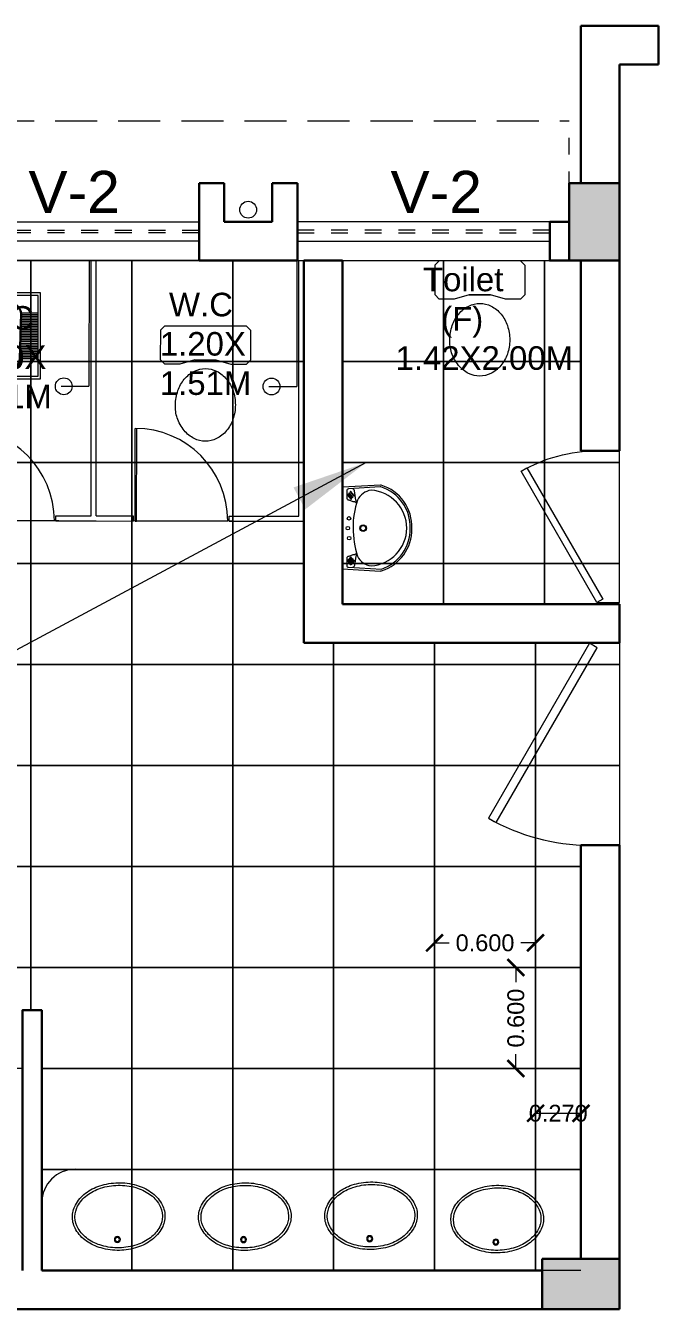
# Model space of a CAD drawing. Header units: millimetres. Extents: x 1898 to 3725, y 783 to 1532.
# Drawn here: x 2933.53 to 2937.29, y 1011.93 to 1019.56 of the extents above; entities that cross this region are included whole.
import ezdxf

# ---------------------------------------------------------------- set-up
doc = ezdxf.new("R2010")
doc.units = ezdxf.units.MM
for name, pattern in [('CENTER2', [1.125, 0.75, -0.125, 0.125, -0.125]), ('DASHED', [0.75, 0.5, -0.25]), ('DASHED2', [0.375, 0.25, -0.125])]:
    doc.linetypes.add(name, pattern=pattern)
doc.layers.get('0').update_dxf_attribs({"lineweight": 20})
doc.layers.get('Defpoints').update_dxf_attribs({"lineweight": 15})
for name, color, linetype, lineweight in [('COL HATCH', 253, 'Continuous', 13), ('Column', 251, 'Continuous', 30), ('CUBICAL TOILET', 5, 'Continuous', 15), ('DIM', 6, 'Continuous', 18), ('dim.1', 6, 'Continuous', 18), ('Door', 54, 'Continuous', 18), ('Fixture', 44, 'Continuous', 13), ('PROJ.', 30, 'DASHED2', 15), ('TEXT', 7, 'Continuous', 15), ('Text-1', 240, 'Continuous', 15), ('Tiles', 25, 'Continuous', 9), ('Ventilator', 4, 'DASHED', 18), ('Wall', 7, 'Continuous', 30), ('Window-Wall', 7, 'Continuous', 18)]:
    doc.layers.add(name, color=color, linetype=linetype, lineweight=lineweight)
doc.styles.add('L120', font='arial.ttf', dxfattribs={"height": 0.6})
doc.styles.add('Tabrej', font='arial.ttf')
doc.dimstyles.new('DIMEN', dxfattribs={"dimtxt": 0.3, "dimasz": 0.25, "dimexe": 0.18, "dimexo": 0.0625, "dimgap": 0.09, "dimtad": 0, "dimdec": 3, "dimzin": 0, "dimdsep": 46, "dimtxsty": 'Tabrej', "dimcen": 0, "dimclrd": 256, "dimclre": 256, "dimclrt": 7, "dimadec": 0, "dimazin": 0, "dimtfac": 1, "dimtdec": 3, "dimtofl": 0, "dimtmove": 0, "dimatfit": 1, "dimfxl": 0, "dimtolj": 1, "dimtzin": 0, "dimlwd": -1, "dimlwe": -1, "dimarcsym": 0})
doc.dimstyles.new('Tabrej', dxfattribs={"dimtxt": 4, "dimasz": 0.45, "dimexe": 0.18, "dimexo": 0.0625, "dimgap": 0.09, "dimtad": 0, "dimdec": 3, "dimzin": 0, "dimdsep": 46, "dimtxsty": 'Tabrej', "dimcen": 0, "dimclrd": 256, "dimclre": 256, "dimclrt": 7, "dimaunit": 1, "dimadec": 3, "dimazin": 0, "dimtfac": 1, "dimtdec": 3, "dimtofl": 0, "dimtmove": 0, "dimatfit": 3, "dimfxl": 0, "dimtolj": 1, "dimtzin": 0, "dimlwd": -1, "dimlwe": -1, "dimarcsym": 0})

# ---------------------------------------------------------------- blocks, each defined once
blk = doc.blocks.new('*U18')
for p, q in [((0, 0), (0, 6)), ((40, 0), (40, 6))]:
    blk.add_line(p, q)
blk.add_lwpolyline([(0, 0), (34.64, -20), (35.52, -18.48), (0.88, 1.52)], close=True)
blk.add_arc((0, 0), 40, 330, 360)
blk = doc.blocks.new('Door')
at = {"layer": 'Door'}
blk.add_line((0, 0.1799), (1.1994, 0.1799), dxfattribs=at)
at = {"layer": 'Door', "xscale": 0.0299845412869386, "yscale": 0.0299845412869386, "zscale": 0.0299845412869386}
blk.add_blockref('*U18', (0, 0), dxfattribs=at)
blk = doc.blocks.new('RH 1200')
for p, q in [((20.99, 0), (20.99, 43.31)), ((21.65, 0), (21.65, 43.31)), ((-21.65, 0), (21.65, 0)), ((21.65, 0), (20.99, 0))]:
    blk.add_line(p, q)
at = {"extrusion": (0, 0, -1)}
blk.add_ellipse((21.65, 0), major_axis=(-30.62, 30.62), ratio=1, start_param=5.497787, end_param=7.068583, dxfattribs=at)
blk = doc.blocks.new('GHH')
at = {"layer": 'Door', "ltscale": 20}
blk.add_line((3289.6968, -299.1032), (3289.6968, -299.8532), dxfattribs=at)
at = {"layer": 'Door', "ltscale": 20, "xscale": 0.015874999996413, "yscale": 0.015874999996413, "zscale": 0.015874999996413, "rotation": 270}
blk.add_blockref('RH 1200', (3289.6968, -299.4787), dxfattribs=at)
blk = doc.blocks.new('RSA CL6')
for p, q in [((5.51, 3.48), (5.51, 7.28)), ((5.91, 3.47), (5.91, 7.28)), ((6.3, 3.46), (6.3, 7.28)), ((6.69, 3.45), (6.69, 7.28)), ((7.09, 3.44), (7.09, 7.28)), ((7.48, 3.43), (7.48, 7.28)), ((7.87, 3.42), (7.87, 7.28)), ((8.27, 3.41), (8.27, 7.28)), ((8.66, 3.4), (8.66, 7.28)), ((9.06, 3.39), (9.06, 7.28)), ((9.45, 3.38), (9.45, 7.28)), ((9.84, 3.37), (9.84, 7.28)), ((10.24, 3.36), (10.24, 7.28)), ((10.63, 3.35), (10.63, 7.28)), ((11.02, 3.34), (11.02, 7.28)), ((11.42, 3.33), (11.42, 7.28)), ((11.81, 3.32), (11.81, 7.28)), ((12.2, 3.31), (12.2, 7.28)), ((12.6, 3.31), (12.6, 7.28)), ((12.99, 3.3), (12.99, 7.28)), ((13.39, 3.29), (13.39, 7.28)), ((13.78, 3.28), (13.78, 7.28)), ((14.17, 3.27), (14.17, 7.28)), ((14.57, 3.26), (14.57, 7.28)), ((14.96, 3.25), (14.96, 7.28)), ((15.35, 3.24), (15.35, 7.28)), ((15.75, 3.23), (15.75, 7.28)), ((16.14, 3.22), (16.14, 7.28)), ((16.14, 7.28), (16.14, 3.22)), ((5.51, -7.28), (5.51, -3.47)), ((5.91, -7.28), (5.91, -3.45)), ((6.3, -7.28), (6.3, -3.44)), ((6.69, -7.28), (6.69, -3.43)), ((7.09, -7.28), (7.09, -3.42)), ((7.48, -7.28), (7.48, -3.41)), ((7.87, -7.28), (7.87, -3.4)), ((8.27, -7.28), (8.27, -3.39)), ((8.66, -7.28), (8.66, -3.38)), ((9.06, -7.28), (9.06, -3.37)), ((9.45, -7.28), (9.45, -3.36)), ((9.84, -7.28), (9.84, -3.34)), ((10.24, -7.28), (10.24, -3.33)), ((10.63, -7.28), (10.63, -3.32)), ((11.02, -7.28), (11.02, -3.31)), ((11.42, -7.28), (11.42, -3.3)), ((11.81, -7.28), (11.81, -3.29)), ((12.2, -7.28), (12.2, -3.28)), ((12.6, -7.28), (12.6, -3.27)), ((12.99, -7.28), (12.99, -3.26)), ((13.39, -7.28), (13.39, -3.24)), ((13.78, -7.28), (13.78, -3.23)), ((14.17, -7.28), (14.17, -3.22)), ((14.57, -7.28), (14.57, -3.21)), ((14.96, -7.28), (14.96, -3.2)), ((15.35, -7.28), (15.35, -3.19)), ((15.75, -7.28), (15.75, -3.18)), ((16.14, -3.17), (16.14, -7.28)), ((16.14, -7.28), (16.14, -3.17))]:
    blk.add_line(p, q)
for points in [[(0.79, 7.87), (20.87, 7.87), (20.87, -7.87), (0.79, -7.87)], [(1.38, 7.28), (20.28, 7.28), (20.28, -7.28), (1.38, -7.28)]]:
    blk.add_lwpolyline(points, close=True)
for points in [[(5.51, 3.48), (16.14, 3.22, -0.899983), (16.14, -3.17), (5.54, -3.47, -0.799392)], [(5.53, 3.28), (16.13, 3.02, -0.897689), (16.12, -2.97), (5.56, -3.27, -0.793494), (5.53, 3.28)]]:
    blk.add_lwpolyline(points, format="xyb", close=True)
blk.add_lwpolyline([(0.79, -0.59), (0, -0.59), (0, 0.59), (0.79, 0.59)])
blk = doc.blocks.new('ENGLISH SHEET')
at = {"layer": 'Fixture'}
for p, q in [((4663.7984, 251.204), (4663.773, 251.1785)), ((4663.9763, 251.204), (4663.7984, 251.204)), ((4664.0017, 251.1785), (4663.9763, 251.204)), ((4663.773, 251.1785), (4663.773, 250.6958)), ((4664.0017, 251.0896), (4664.0017, 251.1785)), ((4663.9763, 251.0007), (4664.0017, 251.0896)), ((4663.9763, 250.8737), (4663.9763, 251.0007)), ((4663.9763, 251.0007), (4663.9763, 250.8737)), ((4664.0017, 250.7847), (4663.9763, 250.8737)), ((4664.0017, 250.6958), (4664.0017, 250.7847)), ((4663.773, 250.6958), (4663.7984, 250.6704)), ((4663.7984, 250.6704), (4663.9763, 250.6704)), ((4663.9763, 250.6704), (4664.0017, 250.6958))]:
    blk.add_line(p, q, dxfattribs=at)
blk.add_lwpolyline([(4664.459, 250.9372, 0.117036), (4664.4433, 251.0034, 0.104338), (4664.3958, 251.0629, 0.09029), (4664.3208, 251.1047, 0.09898), (4664.2431, 251.115, 0.08237), (4664.1586, 251.101, 0.09029), (4664.0904, 251.0629, 0.104338), (4664.0428, 251.0034, 0.117036), (4664.0271, 250.9372, 0.117036), (4664.0428, 250.8709, 0.104338), (4664.0904, 250.8114, 0.09029), (4664.1586, 250.7733, 0.08237), (4664.2431, 250.7593, 0.08237), (4664.3275, 250.7733, 0.09029), (4664.3958, 250.8114, 0.104338), (4664.4433, 250.8709, 0.117036)], format="xyb", close=True, dxfattribs=at)
blk = doc.blocks.new('VENTILATOR')
at = {"layer": 'Ventilator', "ltscale": 0.02}
for p, q in [((-0.18, -1.5), (-0.18, 0)), ((-0.165, 0), (-0.165, -1.5))]:
    blk.add_line(p, q, dxfattribs=at)
at = {"layer": 'Window-Wall'}
for p, q in [((-0.23, 0), (0, 0)), ((-0.23, -1.5), (-0.23, 0)), ((-0.115, 0), (-0.115, -1.5)), ((0, 0), (0, -1.5)), ((-0.23, -1.5), (0, -1.5))]:
    blk.add_line(p, q, dxfattribs=at)
blk = doc.blocks.new('RSA BASIN 2')
for points in [[(10.67, -8.12, 0.12976), (9.97, -5.22, 0.106426), (7.61, -2.47, 0.084431), (4.27, -0.72, 0.073534), (0, 0, 0.073534), (-4.29, -0.55, 0.084431), (-7.7, -2.16, 0.106426), (-10.17, -4.82, 0.12976), (-10.98, -7.69, 0.12976), (-10.28, -10.59, 0.106426), (-7.92, -13.34, 0.084431), (-4.58, -15.09, 0.073534), (-0.31, -15.81, 0.073534), (3.98, -15.26, 0.084431), (7.39, -13.64, 0.106426), (9.85, -10.99, 0.12976)], [(10.08, -7.9, 0.119977), (9.45, -5.5, 0.106426), (7.25, -2.94, 0.084431), (4.08, -1.28, 0.073534), (-0.01, -0.59, 0.073534), (-4.13, -1.12, 0.084431), (-7.36, -2.65, 0.106426), (-9.66, -5.12, 0.12976), (-10.39, -7.7, 0.009633), (-10.39, -7.9, 0.119977), (-9.76, -10.31, 0.106426), (-7.57, -12.87, 0.084431), (-4.4, -14.53, 0.073534), (-0.3, -15.22, 0.073534), (3.82, -14.69, 0.084431), (7.05, -13.16, 0.106426), (9.35, -10.69, 0.12976), (10.08, -8.11, 0.009633)]]:
    blk.add_lwpolyline(points, format="xyb", close=True)
for radius in [0.7, 0.479]:
    blk.add_circle((-0.47, -2.53), radius)
blk = doc.blocks.new('RSA BASIN 9')
for points in [[(-0.1, -16.2, 0.340881), (10.04, -9, 0.074195), (10.06, -8.89), (9.53, 0), (-9.54, 0), (-10.02, -8.77, 0.082611), (-9.96, -9.15, 0.330812), (-0.1, -16.2)], [(0, -15.03, 0.391482), (8.86, -6.67, 0.252869), (6.53, -3.51, 0.087242), (0.02, -2.46, 0.079484), (-6.53, -3.51, 0.2542), (-8.82, -6.67, 0.39026), (0, -15.03)], [(-8.57, -1.96, -0.907437), (-8.45, -1.81), (-7.52, -2.57, -0.907437), (-7.64, -2.72)], [(-8.2, -1.64, -0.907437), (-8.07, -1.49), (-7.14, -2.25, -0.907437), (-7.27, -2.4)], [(-7.82, -1.32, -0.907437), (-7.7, -1.17), (-6.77, -1.93, -0.907437), (-6.89, -2.08)], [(7.82, -1.32, 0.907437), (7.7, -1.17), (6.77, -1.93, 0.907437), (6.89, -2.08)], [(8.2, -1.64, 0.907437), (8.07, -1.49), (7.14, -2.25, 0.907437), (7.27, -2.4)], [(8.57, -1.96, 0.907437), (8.45, -1.81), (7.52, -2.57, 0.907437), (7.64, -2.72)]]:
    blk.add_lwpolyline(points, format="xyb", close=True)
for points in [[(-5.93, -3.31), (-6.16, -2.95, -0.183787), (-6.22, -2.68, 0.126662), (-6.25, -2.43), (-6.59, -1.44, 0.35453), (-7.05, -0.98), (-8.75, -0.98, 0.414214), (-9.14, -1.37), (-9.56, -9.09, 0.329849), (-0.07, -15.81, 0.338736), (9.65, -8.94, 0.075632), (9.66, -8.82), (9.14, -1.37, 0.414214), (8.75, -0.98), (7.05, -0.98, 0.35453), (6.59, -1.44), (6.25, -2.43, 0.126662), (6.22, -2.68, -0.183787), (6.16, -2.95), (5.93, -3.31)], [(-6.18, -3.39), (-6.24, -3.29, 0.220542), (-6.52, -3.11), (-8.75, -2.78, -0.361119), (-9.19, -2.35)], [(6.18, -3.39), (6.24, -3.29, -0.220542), (6.52, -3.11), (8.75, -2.78, 0.358803), (9.21, -2.33, 0.358803)]]:
    blk.add_lwpolyline(points, format="xyb")
for centre, radius in [((-2.35, -1.56), 0.399), ((0, -1.23), 0.399), ((2.28, -1.51), 0.399), ((0, -4.82), 0.771), ((0, -4.82), 0.602)]:
    blk.add_circle(centre, radius)
blk = doc.blocks.new('SHAFT')
at = {"layer": 'Fixture'}
blk.add_circle((0.3275, -0.3025), 0.05, dxfattribs=at)
at = {"layer": 'Wall'}
for p, q in [((0.035, 0), (0.62, 0)), ((0.035, 0), (0.035, -0.46)), ((0.62, 0), (0.62, -0.46)), ((0.185, -0.46), (0.185, -0.23)), ((0.185, -0.23), (0.47, -0.23)), ((0.47, -0.46), (0.47, -0.23)), ((0.035, -0.46), (0.185, -0.46)), ((0.62, -0.46), (0.47, -0.46))]:
    blk.add_line(p, q, dxfattribs=at)
blk = doc.blocks.new('CU')
at = {"layer": 'COL HATCH', "linetype": 'CENTER2'}
h = blk.add_hatch(color=256, dxfattribs=at)
h.dxf.hatch_style = 1
h.paths.add_polyline_path([(0, 0.035), (0, -0.265), (0.46, -0.265), (0.46, 0.035)])
at = {"layer": 'Column', "linetype": 'CENTER2'}
blk.add_lwpolyline([(0, 0.035), (0, -0.265), (0.46, -0.265), (0.46, 0.035), (0, 0.035)], dxfattribs=at)
blk = doc.blocks.new('_ArchTick')
at = {"color": 0, "const_width": 0.15}
blk.add_lwpolyline([(-0.5, -0.5), (0.5, 0.5)], dxfattribs=at)
blk = doc.blocks.new('*D295')
at = {"layer": 'Defpoints', "color": 0, "lineweight": 15, "transparency": 16777216}
for p in [(2936.4418, 1013.9618), (2936.5586, 1013.9618), (2936.5586, 1013.3618)]:
    blk.add_point(p, dxfattribs=at)
at = {"layer": 'DIM', "transparency": 16777216}
for p, q in [((2936.5536, 1013.9618), (2936.3918, 1013.9618)), ((2936.4418, 1013.9618), (2936.4418, 1013.8753)), ((2936.4418, 1013.3618), (2936.4418, 1013.4482)), ((2936.5536, 1013.3618), (2936.3918, 1013.3618))]:
    blk.add_line(p, q, dxfattribs=at)
at = {"layer": 'DIM', "transparency": 16777216, "xscale": 0.1, "yscale": 0.1, "zscale": 0.1}
for p, rotation in [((2936.4418, 1013.9618), 90), ((2936.4418, 1013.3618), 270)]:
    blk.add_blockref('_ArchTick', p, dxfattribs=dict(at, rotation=rotation))
at = {"layer": 'DIM', "color": 7, "transparency": 16777216, "insert": (2936.4418, 1013.6618), "char_height": 0.1, "attachment_point": 5, "rotation": 90, "style": 'Tabrej'}
blk.add_mtext('\\A1;0.600', dxfattribs=at)
blk = doc.blocks.new('*D296')
at = {"layer": 'Defpoints', "color": 0, "lineweight": 15, "transparency": 16777216}
for p in [(2935.9586, 1014.1087), (2935.9586, 1013.9618), (2936.5586, 1013.9618)]:
    blk.add_point(p, dxfattribs=at)
at = {"layer": 'DIM', "transparency": 16777216}
for p, q in [((2935.9586, 1013.9668), (2935.9586, 1014.1587)), ((2936.5586, 1013.9668), (2936.5586, 1014.1587)), ((2935.9586, 1014.1087), (2936.045, 1014.1087)), ((2936.5586, 1014.1087), (2936.4722, 1014.1087))]:
    blk.add_line(p, q, dxfattribs=at)
at = {"layer": 'DIM', "transparency": 16777216, "xscale": 0.1, "yscale": 0.1, "zscale": 0.1, "rotation": 180}
blk.add_blockref('_ArchTick', (2935.9586, 1014.1087), dxfattribs=at)
at = {"layer": 'DIM', "transparency": 16777216, "xscale": 0.1, "yscale": 0.1, "zscale": 0.1}
blk.add_blockref('_ArchTick', (2936.5586, 1014.1087), dxfattribs=at)
at = {"layer": 'DIM', "color": 7, "transparency": 16777216, "insert": (2936.2586, 1014.1087), "char_height": 0.1, "attachment_point": 5, "style": 'Tabrej'}
blk.add_mtext('\\A1;0.600', dxfattribs=at)
blk = doc.blocks.new('*D297')
at = {"layer": 'Defpoints', "color": 0, "lineweight": 15, "transparency": 16777216}
for p in [(2936.5586, 1013.3618), (2936.8286, 1013.3618), (2936.8286, 1013.0962)]:
    blk.add_point(p, dxfattribs=at)
at = {"layer": 'DIM', "transparency": 16777216}
for p, q in [((2936.5586, 1013.3568), (2936.5586, 1013.0462)), ((2936.8286, 1013.3568), (2936.8286, 1013.0462)), ((2936.5586, 1013.0962), (2936.8286, 1013.0962))]:
    blk.add_line(p, q, dxfattribs=at)
at = {"layer": 'DIM', "transparency": 16777216, "xscale": 0.1, "yscale": 0.1, "zscale": 0.1, "rotation": 180}
blk.add_blockref('_ArchTick', (2936.5586, 1013.0962), dxfattribs=at)
at = {"layer": 'DIM', "transparency": 16777216, "xscale": 0.1, "yscale": 0.1, "zscale": 0.1}
blk.add_blockref('_ArchTick', (2936.8286, 1013.0962), dxfattribs=at)
at = {"layer": 'DIM', "color": 7, "transparency": 16777216, "insert": (2936.6936, 1013.0962), "char_height": 0.1, "attachment_point": 5, "style": 'Tabrej'}
blk.add_mtext('\\A1;0.270', dxfattribs=at)

msp = doc.modelspace()

# ---------------------------------------------------------------- linework, layer by layer
at = {"layer": 'CUBICAL TOILET'}
for p, q in [((2933.9166, 1016.6451), (2933.9176, 1018.1651)), ((2933.9466, 1016.6451), (2933.9476, 1018.1651)), ((2935.1516, 1016.6443), (2935.1526, 1018.1618)), ((2933.7069, 1016.6453), (2933.9166, 1016.6451)), ((2933.7069, 1016.6153), (2933.7069, 1016.6453)), ((2933.7069, 1016.6153), (2933.9466, 1016.6151)), ((2933.9466, 1016.6451), (2934.1673, 1016.645)), ((2933.9466, 1016.6151), (2934.1673, 1016.615)), ((2934.1673, 1016.645), (2934.1673, 1016.615)), ((2934.7369, 1016.6446), (2935.1516, 1016.6443)), ((2934.7369, 1016.6146), (2934.7369, 1016.6446)), ((2934.7369, 1016.6146), (2935.1816, 1016.6143))]:
    msp.add_line(p, q, dxfattribs=at)
at = {"layer": 'Fixture', "ltscale": 0.05}
for p, q in [((2933.9051, 1018.1651), (2933.9046, 1017.4151)), ((2935.1401, 1018.1618), (2935.1396, 1017.4143)), ((2933.7388, 1017.4152), (2933.9046, 1017.4151)), ((2934.9738, 1017.4144), (2935.1396, 1017.4143))]:
    msp.add_line(p, q, dxfattribs=at)
at = {"layer": 'Fixture'}
for p, q in [((2933.8239, 1012.7644), (2936.8286, 1012.7644)), ((2933.6238, 1012.5645), (2933.6238, 1012.1618))]:
    msp.add_line(p, q, dxfattribs=at)
at = {"layer": 'Fixture', "ltscale": 0.05}
for centre in [(2933.7546, 1017.4152), (2934.9896, 1017.4144)]:
    msp.add_circle(centre, 0.05, dxfattribs=at)
at = {"layer": 'Fixture'}
msp.add_arc((2933.8238, 1012.5644), 0.2, 89.96287, 179.96287, dxfattribs=at)
at = {"layer": 'PROJ.'}
msp.add_line((2928.8286, 1018.9919), (2936.7586, 1018.9919), dxfattribs=at)
at = {"layer": 'PROJ.', "ltscale": 0.05}
msp.add_line((2936.7586, 1018.3918), (2936.7586, 1018.9919), dxfattribs=at)
at = {"layer": 'Tiles'}
for points in [[(2932.9586, 1018.1618), (2933.5586, 1018.1618), (2933.5586, 1017.5618), (2932.9586, 1017.5618)], [(2933.5586, 1018.1618), (2934.1586, 1018.1618), (2934.1586, 1017.5618), (2933.5586, 1017.5618)], [(2934.1586, 1018.1618), (2934.7586, 1018.1618), (2934.7586, 1017.5618), (2934.1586, 1017.5618)], [(2935.4116, 1018.1618), (2936.0116, 1018.1618), (2936.0116, 1017.5618), (2935.4116, 1017.5618)], [(2936.0116, 1018.1618), (2936.6116, 1018.1618), (2936.6116, 1017.5618), (2936.0116, 1017.5618)], [(2932.9586, 1017.5618), (2933.5586, 1017.5618), (2933.5586, 1016.9618), (2932.9586, 1016.9618)], [(2933.5586, 1017.5618), (2934.1586, 1017.5618), (2934.1586, 1016.9618), (2933.5586, 1016.9618)], [(2934.1586, 1017.5618), (2934.7586, 1017.5618), (2934.7586, 1016.9618), (2934.1586, 1016.9618)], [(2935.4116, 1017.5618), (2936.0116, 1017.5618), (2936.0116, 1016.9618), (2935.4116, 1016.9618)], [(2936.0116, 1017.5618), (2936.6116, 1017.5618), (2936.6116, 1016.9618), (2936.0116, 1016.9618)], [(2932.9586, 1016.9618), (2933.5586, 1016.9618), (2933.5586, 1016.3618), (2932.9586, 1016.3618)], [(2933.5586, 1016.9618), (2934.1586, 1016.9618), (2934.1586, 1016.3618), (2933.5586, 1016.3618)], [(2934.1586, 1016.9618), (2934.7586, 1016.9618), (2934.7586, 1016.3618), (2934.1586, 1016.3618)], [(2935.4116, 1016.9618), (2936.0116, 1016.9618), (2936.0116, 1016.3618), (2935.4116, 1016.3618)], [(2936.0116, 1016.9618), (2936.6116, 1016.9618), (2936.6116, 1016.3618), (2936.0116, 1016.3618)], [(2932.9586, 1016.3618), (2933.5586, 1016.3618), (2933.5586, 1015.7618), (2932.9586, 1015.7618)], [(2933.5586, 1016.3618), (2934.1586, 1016.3618), (2934.1586, 1015.7618), (2933.5586, 1015.7618)], [(2934.1586, 1016.3618), (2934.7586, 1016.3618), (2934.7586, 1015.7618), (2934.1586, 1015.7618)], [(2932.9586, 1015.7618), (2933.5586, 1015.7618), (2933.5586, 1015.1618), (2932.9586, 1015.1618)], [(2933.5586, 1015.7618), (2934.1586, 1015.7618), (2934.1586, 1015.1618), (2933.5586, 1015.1618)], [(2934.1586, 1015.7618), (2934.7586, 1015.7618), (2934.7586, 1015.1618), (2934.1586, 1015.1618)], [(2934.7586, 1015.7618), (2935.3586, 1015.7618), (2935.3586, 1015.1618), (2934.7586, 1015.1618)], [(2935.3586, 1015.7618), (2935.9586, 1015.7618), (2935.9586, 1015.1618), (2935.3586, 1015.1618)], [(2935.9586, 1015.7618), (2936.5586, 1015.7618), (2936.5586, 1015.1618), (2935.9586, 1015.1618)], [(2932.9586, 1015.1618), (2933.5586, 1015.1618), (2933.5586, 1014.5618), (2932.9586, 1014.5618)], [(2933.5586, 1015.1618), (2934.1586, 1015.1618), (2934.1586, 1014.5618), (2933.5586, 1014.5618)], [(2934.1586, 1015.1618), (2934.7586, 1015.1618), (2934.7586, 1014.5618), (2934.1586, 1014.5618)], [(2934.7586, 1015.1618), (2935.3586, 1015.1618), (2935.3586, 1014.5618), (2934.7586, 1014.5618)], [(2935.3586, 1015.1618), (2935.9586, 1015.1618), (2935.9586, 1014.5618), (2935.3586, 1014.5618)], [(2935.9586, 1015.1618), (2936.5586, 1015.1618), (2936.5586, 1014.5618), (2935.9586, 1014.5618)], [(2932.9586, 1014.5618), (2933.5586, 1014.5618), (2933.5586, 1013.9618), (2932.9586, 1013.9618)], [(2933.5586, 1014.5618), (2934.1586, 1014.5618), (2934.1586, 1013.9618), (2933.5586, 1013.9618)], [(2934.1586, 1014.5618), (2934.7586, 1014.5618), (2934.7586, 1013.9618), (2934.1586, 1013.9618)], [(2934.7586, 1014.5618), (2935.3586, 1014.5618), (2935.3586, 1013.9618), (2934.7586, 1013.9618)], [(2935.3586, 1014.5618), (2935.9586, 1014.5618), (2935.9586, 1013.9618), (2935.3586, 1013.9618)], [(2935.9586, 1014.5618), (2936.5586, 1014.5618), (2936.5586, 1013.9618), (2935.9586, 1013.9618)], [(2934.1586, 1013.9618), (2934.7586, 1013.9618), (2934.7586, 1013.3618), (2934.1586, 1013.3618)], [(2934.7586, 1013.9618), (2935.3586, 1013.9618), (2935.3586, 1013.3618), (2934.7586, 1013.3618)], [(2935.3586, 1013.9618), (2935.9586, 1013.9618), (2935.9586, 1013.3618), (2935.3586, 1013.3618)], [(2935.9586, 1013.9618), (2936.5586, 1013.9618), (2936.5586, 1013.3618), (2935.9586, 1013.3618)], [(2934.1586, 1013.3618), (2934.7586, 1013.3618), (2934.7586, 1012.7618), (2934.1586, 1012.7618)], [(2934.7586, 1013.3618), (2935.3586, 1013.3618), (2935.3586, 1012.7618), (2934.7586, 1012.7618)], [(2935.3586, 1013.3618), (2935.9586, 1013.3618), (2935.9586, 1012.7618), (2935.3586, 1012.7618)], [(2935.9586, 1013.3618), (2936.5586, 1013.3618), (2936.5586, 1012.7618), (2935.9586, 1012.7618)], [(2934.1586, 1012.7618), (2934.7586, 1012.7618), (2934.7586, 1012.1618), (2934.1586, 1012.1618)], [(2934.7586, 1012.7618), (2935.3586, 1012.7618), (2935.3586, 1012.1618), (2934.7586, 1012.1618)], [(2935.3586, 1012.7618), (2935.9586, 1012.7618), (2935.9586, 1012.1618), (2935.3586, 1012.1618)], [(2935.9586, 1012.7618), (2936.5586, 1012.7618), (2936.5586, 1012.1618), (2935.9586, 1012.1618)]]:
    msp.add_lwpolyline(points, close=True, dxfattribs=at)
for points in [[(2935.1816, 1017.5618), (2934.7586, 1017.5618), (2934.7586, 1018.1618), (2935.1816, 1018.1618)], [(2936.8286, 1017.5618), (2936.6116, 1017.5618), (2936.6116, 1018.1618), (2936.8286, 1018.1618)], [(2935.1816, 1016.9618), (2934.7586, 1016.9618), (2934.7586, 1017.5618), (2935.1816, 1017.5618)], [(2937.0587, 1016.9618), (2936.6116, 1016.9618), (2936.6116, 1017.5618), (2936.8286, 1017.5618)], [(2935.1816, 1016.3618), (2934.7586, 1016.3618), (2934.7586, 1016.9618), (2935.1816, 1016.9618)], [(2937.0587, 1016.3618), (2936.6116, 1016.3618), (2936.6116, 1016.9618), (2937.0587, 1016.9618)], [(2935.3586, 1015.8918), (2935.3586, 1015.7618), (2934.7586, 1015.7618), (2934.7586, 1016.3618), (2935.1816, 1016.3618)], [(2935.4116, 1016.1218), (2935.4116, 1016.3618), (2936.0116, 1016.3618), (2936.0116, 1016.1218)], [(2936.0116, 1016.1218), (2936.0116, 1016.3618), (2936.6116, 1016.3618), (2936.6116, 1016.1218)], [(2936.6116, 1016.1218), (2936.6116, 1016.3618), (2937.0587, 1016.3618)], [(2935.9586, 1015.8918), (2935.9586, 1015.7618), (2935.3586, 1015.7618), (2935.3586, 1015.8918)], [(2936.5586, 1015.8918), (2936.5586, 1015.7618), (2935.9586, 1015.7618), (2935.9586, 1015.8918)], [(2937.0587, 1015.7618), (2936.5586, 1015.7618), (2936.5586, 1015.8918)], [(2937.0587, 1015.1618), (2936.5586, 1015.1618), (2936.5586, 1015.7618), (2937.0587, 1015.7618)], [(2936.8286, 1014.5618), (2936.5586, 1014.5618), (2936.5586, 1015.1618), (2937.0587, 1015.1618)], [(2936.8286, 1013.9618), (2936.5586, 1013.9618), (2936.5586, 1014.5618), (2936.8286, 1014.5618)], [(2933.5088, 1013.3618), (2932.9586, 1013.3618), (2932.9586, 1013.9618), (2933.5586, 1013.9618), (2933.5586, 1013.7084)], [(2933.5586, 1013.7084), (2933.5586, 1013.9618), (2934.1586, 1013.9618), (2934.1586, 1013.3618), (2933.6238, 1013.3618)], [(2936.8286, 1013.3618), (2936.5586, 1013.3618), (2936.5586, 1013.9618), (2936.8286, 1013.9618)], [(2933.6238, 1013.3618), (2934.1586, 1013.3618), (2934.1586, 1012.7618), (2933.6238, 1012.7618)], [(2936.8286, 1012.7618), (2936.5586, 1012.7618), (2936.5586, 1013.3618), (2936.8286, 1013.3618)], [(2933.6238, 1012.7618), (2934.1586, 1012.7618), (2934.1586, 1012.1618), (2933.6238, 1012.1618)], [(2936.8286, 1012.1618), (2936.5586, 1012.1618), (2936.5586, 1012.7618), (2936.8286, 1012.7618)]]:
    msp.add_lwpolyline(points, dxfattribs=at)
at = {"layer": 'Wall'}
for p, q in [((2936.8286, 1018.6218), (2936.8286, 1019.5576)), ((2936.8286, 1019.5576), (2937.0586, 1019.5576)), ((2937.0586, 1019.5576), (2937.2886, 1019.5576)), ((2937.2886, 1019.5576), (2937.2886, 1019.3276)), ((2937.2886, 1019.3276), (2937.0586, 1019.3276)), ((2937.0586, 1019.3276), (2937.0586, 1018.6218)), ((2937.0586, 1018.6218), (2936.8286, 1018.6218)), ((2934.5586, 1018.3918), (2934.5586, 1018.5422)), ((2934.5586, 1018.3918), (2934.5586, 1018.1618)), ((2935.1816, 1015.8918), (2935.1816, 1018.162)), ((2935.4116, 1018.1618), (2935.1816, 1018.1618)), ((2935.4116, 1016.1218), (2935.4116, 1018.162)), ((2936.8286, 1018.1618), (2936.8286, 1017.0313)), ((2937.0586, 1018.1618), (2937.0586, 1017.0313)), ((2937.0586, 1017.0313), (2936.8286, 1017.0313)), ((2937.0587, 1016.1218), (2935.4116, 1016.1218)), ((2937.0587, 1016.1218), (2937.0587, 1015.8918)), ((2937.0587, 1015.8918), (2935.1816, 1015.8918)), ((2937.0587, 1015.8918), (2936.8286, 1015.8918)), ((2936.8286, 1014.689), (2936.8286, 1012.2318)), ((2937.0586, 1014.689), (2936.8286, 1014.689)), ((2937.0586, 1012.2318), (2937.0586, 1014.689)), ((2936.8286, 1012.2318), (2937.0586, 1012.2318)), ((2936.5986, 1012.1618), (2933.6238, 1012.1618)), ((2936.5986, 1012.1618), (2933.6238, 1012.1618)), ((2936.5986, 1011.9318), (2928.8286, 1011.9318)), ((2936.5986, 1011.9318), (2928.8286, 1011.9318))]:
    msp.add_line(p, q, dxfattribs=at)
at = {"layer": 'Wall', "linetype": 'CENTER2'}
msp.add_line((2937.0587, 1015.8918), (2936.8287, 1015.8918), dxfattribs=at)
at = {"layer": 'Wall'}
msp.add_lwpolyline([(2936.7586, 1018.1618), (2936.7586, 1018.3918), (2936.6436, 1018.3918), (2936.6436, 1018.1618)], close=True, dxfattribs=at)
msp.add_lwpolyline([(2933.5088, 1012.1618), (2933.5088, 1013.7084), (2933.6238, 1013.7084), (2933.6238, 1012.1618)], dxfattribs=at)
msp.add_lwpolyline([(2933.5088, 1012.1618), (2933.5088, 1013.7084), (2933.6238, 1013.7084), (2933.6238, 1012.1618)], dxfattribs=at)
at = {"layer": 'Window-Wall'}
msp.add_line((2937.2886, 1019.3276), (2937.2886, 1019.5576), dxfattribs=at)

# ---------------------------------------------------------------- block references
at = {"layer": 'Column', "linetype": 'CENTER2', "xscale": -1}
for p, rotation in [((2937.0236, 1018.1618), 270), ((2936.5986, 1011.9668), 180)]:
    msp.add_blockref('CU', p, dxfattribs=dict(at, rotation=rotation))
at = {"layer": 'Column', "linetype": 'CENTER2', "rotation": 180}
msp.add_blockref('CU', (2937.0586, 1011.9668), dxfattribs=at)
msp.add_blockref('CU', (2937.0586, 1011.9668), dxfattribs=at)
msp.add_blockref('CU', (2937.0586, 1011.9668), dxfattribs=at)
msp.add_blockref('CU', (2937.0586, 1011.9668), dxfattribs=at)
at = {"layer": 'Door', "xscale": -0.8000000001367676, "yscale": 0.8000000001375156, "zscale": 0.8000000001375136, "rotation": 269.9642723067067}
for p in [(3171.3661, -1615.2909), (3172.3961, -1615.2915)]:
    msp.add_blockref('GHH', p, dxfattribs=at)
at = {"layer": 'Fixture', "extrusion": (0, 0, -1), "zscale": -1, "rotation": 270.125546201552}
for p in [(-3197.3844, 5681.3737), (-3195.7535, 5680.9867)]:
    msp.add_blockref('ENGLISH SHEET', p, dxfattribs=at)
at = {"layer": 'Fixture', "extrusion": (0, 0, -1)}
for name, p, xscale, yscale, zscale, rotation in [('RSA CL6', (-2933.4174, 1017.9904), 0.02539999999408093, 0.02539999999408093, -0.02539999999589774, 270.037126234118), ('RSA BASIN 2', (-2934.0851, 1012.2822), 0.02539999999498832, 0.02539999999498832, -0.02539999999591329, 180), ('RSA BASIN 2', (-2934.8348, 1012.2817), 0.02539999999498832, 0.02539999999498832, -0.02539999999591329, 180), ('RSA BASIN 2', (-2935.585, 1012.2871), 0.02539999999498832, 0.02539999999498832, -0.02539999999591329, 180), ('RSA BASIN 2', (-2936.3349, 1012.2669), 0.02539999999498832, 0.02539999999498832, -0.02539999999591329, 180)]:
    msp.add_blockref(name, p, dxfattribs=dict(at, xscale=xscale, yscale=yscale, zscale=zscale, rotation=rotation))
at = {"layer": 'Fixture', "ltscale": 10000, "extrusion": (0, 0, -1), "xscale": -0.0254326166761463, "yscale": 0.02543261667597108, "zscale": -0.0254326166761463, "rotation": 270.0463963773223}
msp.add_blockref('RSA BASIN 9', (-2935.4116, 1016.5727), dxfattribs=at)
at = {"layer": 'Wall'}
for name, p, rotation in [('SHAFT', (2935.1786, 1018.1618), 180), ('VENTILATOR', (2934.5586, 1018.1618), 270), ('Door', (2936.8788, 1015.8884), 270)]:
    msp.add_blockref(name, p, dxfattribs=dict(at, rotation=rotation))
at = {"layer": 'Wall', "xscale": -1, "rotation": 90}
msp.add_blockref('VENTILATOR', (2935.1436, 1018.1618), dxfattribs=at)
at = {"layer": 'Wall', "linetype": 'CENTER2', "xscale": -0.7503866670704156, "yscale": 0.7503866670704156, "zscale": 0.7503866670709811, "rotation": 270}
msp.add_blockref('Door', (2936.9237, 1016.1313), dxfattribs=at)

# ---------------------------------------------------------------- texts
at = {"layer": 'TEXT', "char_height": 0.14, "attachment_point": 1, "style": 'L120'}
for s, insert, width in [('   Toilet\\P     (F)\\P1.42X2.00M', (2935.7266, 1018.1198), 1.041277), ('{\\fArial CE|b0|i0|c0|p34; W.C\\P1.20X\\P1.51M}', (2934.3258, 1017.9709), 0.530172), ('{\\fArial CE|b0|i0|c0|p34; W.C\\P1.00X\\P1.51M}', (2933.1404, 1017.8917), 0.530172)]:
    msp.add_mtext(s, dxfattribs=dict(at, insert=insert, width=width))
at = {"layer": 'Text-1', "ltscale": 0.05, "char_height": 0.25, "width": 0.527568, "attachment_point": 1, "rotation": 0, "style": 'L120'}
for insert in [(2933.5446, 1018.6947), (2935.6966, 1018.6947)]:
    msp.add_mtext('V-2', dxfattribs=dict(at, insert=insert))

# ---------------------------------------------------------------- dimensions: what is measured, and where the dimension line sits
at = {"layer": 'DIM'}
dim = msp.add_linear_dim(base=(2935.9586, 1014.1087), p1=(2936.5586, 1013.9618), p2=(2935.9586, 1013.9618), dimstyle='DIMEN', override={"dimscale": 0.5, "dimtxt": 0.2, "dimasz": 0.2, "dimexe": 0.1, "dimexo": 0.01, "dimblk1": 'ArchTick', "dimblk2": 'ArchTick', "dimsah": 1}, dxfattribs=at)
dim.commit()
dim.dimension.update_dxf_attribs({"geometry": '*D296', "text_midpoint": (2936.2586, 1014.1087)})
dim = msp.add_linear_dim(base=(2936.4418, 1013.9618), p1=(2936.5586, 1013.3618), p2=(2936.5586, 1013.9618), angle=90, dimstyle='DIMEN', override={"dimscale": 0.5, "dimtxt": 0.2, "dimasz": 0.2, "dimexe": 0.1, "dimexo": 0.01, "dimblk1": 'ArchTick', "dimblk2": 'ArchTick', "dimsah": 1}, dxfattribs=at)
dim.commit()
dim.dimension.update_dxf_attribs({"geometry": '*D295', "text_midpoint": (2936.4418, 1013.6618)})
dim = msp.add_linear_dim(base=(2936.8286, 1013.0962), p1=(2936.5586, 1013.3618), p2=(2936.8286, 1013.3618), dimstyle='DIMEN', override={"dimscale": 0.5, "dimtxt": 0.2, "dimasz": 0.2, "dimexe": 0.1, "dimexo": 0.01, "dimblk1": 'ArchTick', "dimblk2": 'ArchTick', "dimsah": 1}, dxfattribs=at)
dim.commit()
dim.dimension.update_dxf_attribs({"geometry": '*D297', "text_midpoint": (2936.6936, 1013.0962), "dimtype": 160})

# ---------------------------------------------------------------- leaders
at = {"layer": 'dim.1', "ltscale": 0.05}
msp.add_leader([(2935.5517, 1016.9618), (2933.3117, 1015.7618)], dimstyle='Tabrej', dxfattribs=at)

doc.saveas('drawing.dxf')
